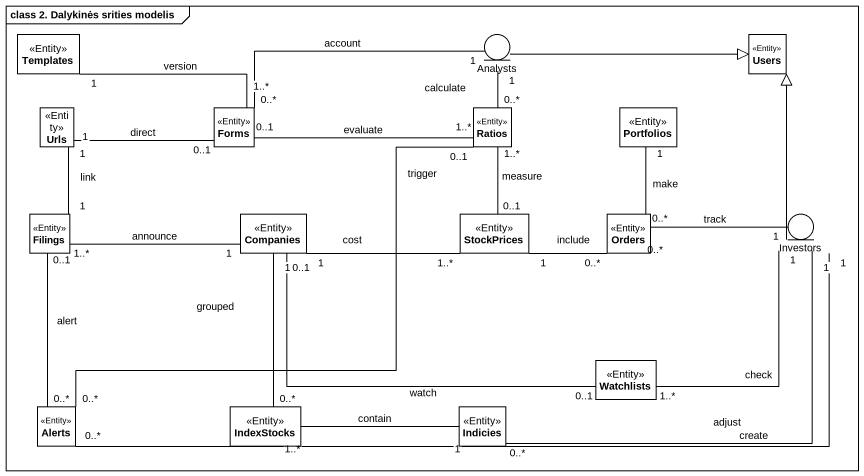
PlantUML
@startuml
mainframe class 2. Dalykinės srities modelis
allowmixing
hide circle
hide empty members
class Templates <<Entity>>
entity Analysts
class Users <<Entity>>
class Urls <<Entity>>
class Forms <<Entity>>
class Ratios <<Entity>>
class Portfolios <<Entity>>
class Filings <<Entity>>
class Companies <<Entity>>
class StockPrices <<Entity>>
class Orders <<Entity>>
entity Investors
class Watchlists <<Entity>>
class Alerts <<Entity>>
class IndexStocks <<Entity>>
class Indicies <<Entity>>
Templates "1" -right- "1..*" Forms : version
Analysts -right-|> Users
Analysts "1" -left- "0..*" Forms : account
Analysts "1" -- "0..*" Ratios : calculate
Urls "1" -right- "0..1" Forms : direct
Ratios "1..*" -left- "0..1" Forms : evaluate
Filings "1" -up- "1" Urls : link
Companies "1" -left- "1..*" Filings : announce
Companies "1" -right- "1..*" StockPrices : cost
StockPrices "0..1" -up- "1..*" Ratios : measure
StockPrices "1" -right- "0..*" Orders : include
Orders "0..*" -up- "1" Portfolios : make
Investors -up-|> Users
Investors "1" -left- "0..*" Orders : track
Investors "1" -- "1..*" Watchlists : check
Investors "1" -left- "0..*" Alerts : adjust
Investors "1" -- "0..*" Indicies : create
Watchlists "0..1" -left- "0..1" Companies : watch
Alerts "0..*" -up- "0..1" Ratios : trigger
Alerts "0..*" -up- "0..1" Filings : alert
IndexStocks "0..*" -up- "1" Companies : grouped
Indicies "1" -left- "1..*" IndexStocks : contain
@enduml
